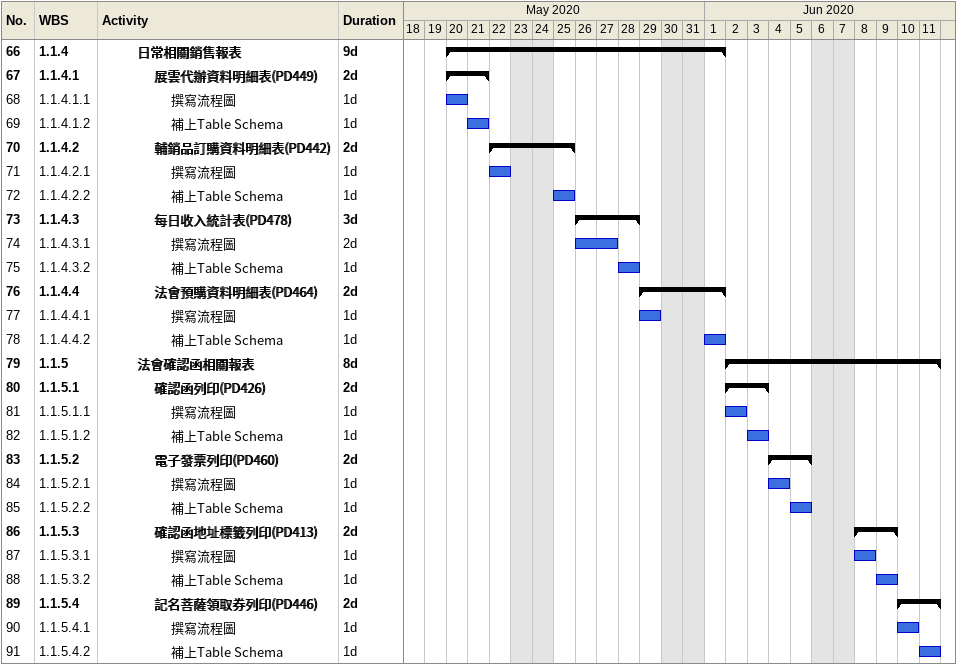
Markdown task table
| ID | WBS | Task | Duration | Start | Finish |
|---|---|---|---|---|---|
| 66 | 1.1.4 | **日常相關銷售報表** | 9d | 2020-05-20 | 2020-06-01 |
| 67 | 1.1.4.1 | **展雲代辦資料明細表(PD449)** | 2d | 2020-05-20 | 2020-05-21 |
| 68 | 1.1.4.1.1 | 撰寫流程圖 | 1d | 2020-05-20 | 2020-05-20 |
| 69 | 1.1.4.1.2 | 補上Table Schema | 1d | 2020-05-21 | 2020-05-21 |
| 70 | 1.1.4.2 | **輔銷品訂購資料明細表(PD442)** | 2d | 2020-05-22 | 2020-05-25 |
| 71 | 1.1.4.2.1 | 撰寫流程圖 | 1d | 2020-05-22 | 2020-05-22 |
| 72 | 1.1.4.2.2 | 補上Table Schema | 1d | 2020-05-25 | 2020-05-25 |
| 73 | 1.1.4.3 | **每日收入統計表(PD478)** | 3d | 2020-05-26 | 2020-05-28 |
| 74 | 1.1.4.3.1 | 撰寫流程圖 | 2d | 2020-05-26 | 2020-05-27 |
| 75 | 1.1.4.3.2 | 補上Table Schema | 1d | 2020-05-28 | 2020-05-28 |
| 76 | 1.1.4.4 | **法會預購資料明細表(PD464)** | 2d | 2020-05-29 | 2020-06-01 |
| 77 | 1.1.4.4.1 | 撰寫流程圖 | 1d | 2020-05-29 | 2020-05-29 |
| 78 | 1.1.4.4.2 | 補上Table Schema | 1d | 2020-06-01 | 2020-06-01 |
| 79 | 1.1.5 | **法會確認函相關報表** | 8d | 2020-06-02 | 2020-06-11 |
| 80 | 1.1.5.1 | **確認函列印(PD426)** | 2d | 2020-06-02 | 2020-06-03 |
| 81 | 1.1.5.1.1 | 撰寫流程圖 | 1d | 2020-06-02 | 2020-06-02 |
| 82 | 1.1.5.1.2 | 補上Table Schema | 1d | 2020-06-03 | 2020-06-03 |
| 83 | 1.1.5.2 | **電子發票列印(PD460)** | 2d | 2020-06-04 | 2020-06-05 |
| 84 | 1.1.5.2.1 | 撰寫流程圖 | 1d | 2020-06-04 | 2020-06-04 |
| 85 | 1.1.5.2.2 | 補上Table Schema | 1d | 2020-06-05 | 2020-06-05 |
| 86 | 1.1.5.3 | **確認函地址標籤列印(PD413)** | 2d | 2020-06-08 | 2020-06-09 |
| 87 | 1.1.5.3.1 | 撰寫流程圖 | 1d | 2020-06-08 | 2020-06-08 |
| 88 | 1.1.5.3.2 | 補上Table Schema | 1d | 2020-06-09 | 2020-06-09 |
| 89 | 1.1.5.4 | **記名菩薩領取券列印(PD446)** | 2d | 2020-06-10 | 2020-06-11 |
| 90 | 1.1.5.4.1 | 撰寫流程圖 | 1d | 2020-06-10 | 2020-06-10 |
| 91 | 1.1.5.4.2 | 補上Table Schema | 1d | 2020-06-11 | 2020-06-11 |
